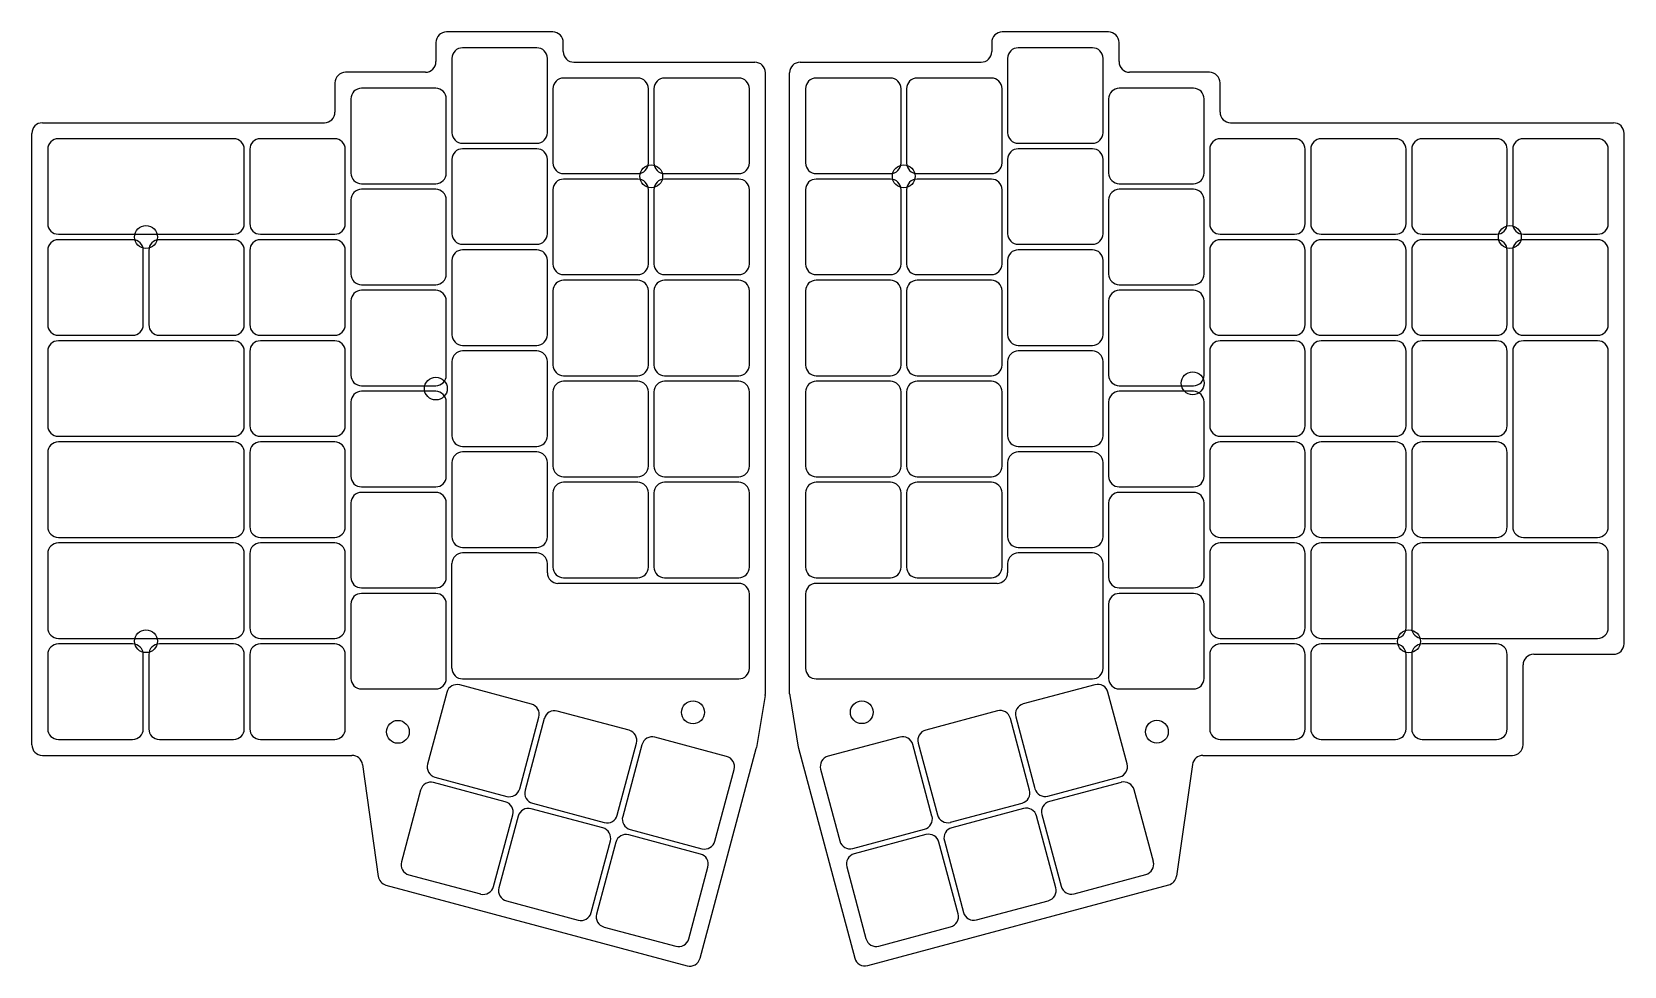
# Model space of a CAD drawing. Header units: millimetres. Extents: x 70 to 370, y -231 to -55.
import ezdxf

# ---------------------------------------------------------------- set-up
doc = ezdxf.new("R2010")
doc.units = ezdxf.units.MM

msp = doc.modelspace()

# ---------------------------------------------------------------- linework, layer by layer
at = {"linetype": 'CONTINUOUS'}
for p, q in [((146.1, -56.66), (146.1, -60.27)), ((168.1, -54.66), (148.1, -54.66)), ((170.1, -58.37), (170.1, -56.66)), ((250.88, -56.66), (250.88, -58.37)), ((272.88, -54.66), (252.88, -54.66)), ((274.88, -60.27), (274.88, -56.66)), ((149.1, -59.66), (149.1, -73.66)), ((165.1, -57.66), (151.1, -57.66)), ((167.1, -73.66), (167.1, -59.66)), ((253.88, -59.66), (253.88, -73.66)), ((269.88, -57.66), (255.88, -57.66)), ((271.88, -73.66), (271.88, -59.66)), ((144.1, -62.27), (129.05, -62.27)), ((172.1, -60.37), (206.2, -60.37)), ((208.2, -179.45), (208.2, -62.37)), ((212.78, -179.46), (212.78, -62.37)), ((214.78, -60.37), (248.88, -60.37)), ((291.93, -62.27), (276.88, -62.27)), ((127.05, -64.28), (127.05, -69.8)), ((146.05, -65.28), (132.05, -65.28)), ((168.15, -65.37), (168.15, -79.37)), ((184.15, -63.37), (170.15, -63.37)), ((186.15, -79.37), (186.15, -65.37)), ((187.2, -65.37), (187.2, -79.37)), ((203.2, -63.37), (189.2, -63.37)), ((205.2, -79.37), (205.2, -65.37)), ((215.78, -65.37), (215.78, -79.37)), ((231.78, -63.37), (217.78, -63.37)), ((233.78, -79.37), (233.78, -65.37)), ((234.82, -65.37), (234.82, -79.37)), ((250.82, -63.37), (236.82, -63.37)), ((252.82, -79.37), (252.82, -65.37)), ((288.93, -65.28), (274.93, -65.28)), ((293.93, -69.8), (293.93, -64.28)), ((130.05, -67.28), (130.05, -81.28)), ((148.05, -81.28), (148.05, -67.28)), ((272.93, -67.28), (272.93, -81.28)), ((290.93, -81.28), (290.93, -67.28)), ((71.9, -71.8), (125.05, -71.8)), ((295.93, -71.8), (368.12, -71.8)), ((69.9, -189.05), (69.9, -73.8)), ((107.95, -74.8), (74.9, -74.8)), ((127, -74.8), (113, -74.8)), ((307.98, -74.8), (293.98, -74.8)), ((327.02, -74.8), (313.02, -74.8)), ((346.07, -74.8), (332.07, -74.8)), ((365.12, -74.8), (351.12, -74.8)), ((370.12, -170), (370.12, -73.8)), ((72.9, -76.8), (72.9, -90.8)), ((109.95, -90.8), (109.95, -76.8)), ((111, -76.8), (111, -90.8)), ((129, -90.8), (129, -76.8)), ((151.1, -75.66), (165.1, -75.66)), ((165.1, -76.7), (151.1, -76.7)), ((255.88, -75.66), (269.88, -75.66)), ((269.88, -76.7), (255.88, -76.7)), ((291.98, -76.8), (291.98, -90.8)), ((309.98, -90.8), (309.98, -76.8)), ((311.02, -76.8), (311.02, -90.8)), ((329.02, -90.8), (329.02, -76.8)), ((330.07, -76.8), (330.07, -90.8)), ((348.07, -90.8), (348.07, -76.8)), ((349.12, -76.8), (349.12, -90.8)), ((367.12, -90.8), (367.12, -76.8)), ((149.1, -78.7), (149.1, -92.7)), ((167.1, -92.7), (167.1, -78.7)), ((253.88, -78.7), (253.88, -92.7)), ((271.88, -92.7), (271.88, -78.7)), ((132.05, -83.28), (146.05, -83.28)), ((170.15, -81.37), (184.15, -81.37)), ((184.15, -82.42), (170.15, -82.42)), ((189.2, -81.37), (203.2, -81.37)), ((203.2, -82.42), (189.2, -82.42)), ((217.78, -81.37), (231.78, -81.37)), ((231.78, -82.42), (217.78, -82.42)), ((236.82, -81.37), (250.82, -81.37)), ((250.82, -82.42), (236.82, -82.42)), ((274.93, -83.28), (288.93, -83.28)), ((130.05, -86.33), (130.05, -100.33)), ((146.05, -84.33), (132.05, -84.33)), ((148.05, -100.33), (148.05, -86.33)), ((168.15, -84.42), (168.15, -98.42)), ((186.15, -98.42), (186.15, -84.42)), ((187.2, -84.42), (187.2, -98.42)), ((205.2, -98.42), (205.2, -84.42)), ((215.78, -84.42), (215.78, -98.42)), ((233.78, -98.42), (233.78, -84.42)), ((234.82, -84.42), (234.82, -98.42)), ((252.82, -98.42), (252.82, -84.42)), ((272.93, -86.33), (272.93, -100.33)), ((288.93, -84.33), (274.93, -84.33)), ((290.93, -100.33), (290.93, -86.33)), ((74.9, -92.8), (107.95, -92.8)), ((113, -92.8), (127, -92.8)), ((293.98, -92.8), (307.98, -92.8)), ((313.02, -92.8), (327.02, -92.8)), ((332.07, -92.8), (346.07, -92.8)), ((351.12, -92.8), (365.12, -92.8)), ((72.9, -95.85), (72.9, -109.85)), ((88.9, -93.85), (74.9, -93.85)), ((90.9, -109.85), (90.9, -95.85)), ((91.95, -95.85), (91.95, -109.85)), ((107.95, -93.85), (93.95, -93.85)), ((109.95, -109.85), (109.95, -95.85)), ((111, -95.85), (111, -109.85)), ((127, -93.85), (113, -93.85)), ((129, -109.85), (129, -95.85)), ((151.1, -94.7), (165.1, -94.7)), ((165.1, -95.75), (151.1, -95.75)), ((255.88, -94.7), (269.88, -94.7)), ((269.88, -95.75), (255.88, -95.75)), ((291.98, -95.85), (291.98, -109.85)), ((307.98, -93.85), (293.98, -93.85)), ((309.98, -109.85), (309.98, -95.85)), ((311.02, -95.85), (311.02, -109.85)), ((327.02, -93.85), (313.02, -93.85)), ((329.02, -109.85), (329.02, -95.85)), ((330.07, -95.85), (330.07, -109.85)), ((346.07, -93.85), (332.07, -93.85)), ((348.07, -109.85), (348.07, -95.85)), ((349.12, -95.85), (349.12, -109.85)), ((365.12, -93.85), (351.12, -93.85)), ((367.12, -109.85), (367.12, -95.85)), ((149.1, -97.75), (149.1, -111.75)), ((167.1, -111.75), (167.1, -97.75)), ((253.88, -97.75), (253.88, -111.75)), ((271.88, -111.75), (271.88, -97.75)), ((170.15, -100.42), (184.15, -100.42)), ((184.15, -101.47), (170.15, -101.47)), ((189.2, -100.42), (203.2, -100.42)), ((203.2, -101.47), (189.2, -101.47)), ((217.78, -100.42), (231.78, -100.42)), ((231.78, -101.47), (217.78, -101.47)), ((236.82, -100.42), (250.82, -100.42)), ((250.82, -101.47), (236.82, -101.47)), ((132.05, -102.33), (146.05, -102.33)), ((146.05, -103.38), (132.05, -103.38)), ((168.15, -103.47), (168.15, -117.47)), ((186.15, -117.47), (186.15, -103.47)), ((187.2, -103.47), (187.2, -117.47)), ((205.2, -117.47), (205.2, -103.47)), ((215.78, -103.47), (215.78, -117.47)), ((233.78, -117.47), (233.78, -103.47)), ((234.82, -103.47), (234.82, -117.47)), ((252.82, -117.47), (252.82, -103.47)), ((274.93, -102.33), (288.93, -102.33)), ((288.93, -103.38), (274.93, -103.38)), ((130.05, -105.38), (130.05, -119.38)), ((148.05, -119.38), (148.05, -105.38)), ((272.93, -105.38), (272.93, -119.38)), ((290.93, -119.38), (290.93, -105.38)), ((74.9, -111.85), (88.9, -111.85)), ((107.95, -112.9), (74.9, -112.9)), ((93.95, -111.85), (107.95, -111.85)), ((113, -111.85), (127, -111.85)), ((127, -112.9), (113, -112.9)), ((151.1, -113.75), (165.1, -113.75)), ((255.88, -113.75), (269.88, -113.75)), ((293.98, -111.85), (307.98, -111.85)), ((307.98, -112.9), (293.98, -112.9)), ((313.02, -111.85), (327.02, -111.85)), ((327.02, -112.9), (313.02, -112.9)), ((332.07, -111.85), (346.07, -111.85)), ((346.07, -112.9), (332.07, -112.9)), ((351.12, -111.85), (365.12, -111.85)), ((365.12, -112.9), (351.12, -112.9)), ((72.9, -114.9), (72.9, -128.9)), ((109.95, -128.9), (109.95, -114.9)), ((111, -114.9), (111, -128.9)), ((129, -128.9), (129, -114.9)), ((149.1, -116.81), (149.1, -130.81)), ((165.1, -114.81), (151.1, -114.81)), ((167.1, -130.81), (167.1, -116.81)), ((253.88, -116.81), (253.88, -130.81)), ((269.88, -114.81), (255.88, -114.81)), ((271.88, -130.81), (271.88, -116.81)), ((291.98, -114.9), (291.98, -128.9)), ((309.98, -128.9), (309.98, -114.9)), ((311.02, -114.9), (311.02, -128.9)), ((329.02, -128.9), (329.02, -114.9)), ((330.07, -114.9), (330.07, -128.9)), ((348.07, -128.9), (348.07, -114.9)), ((349.12, -114.9), (349.12, -147.95)), ((367.12, -147.95), (367.12, -114.9)), ((170.15, -119.47), (184.15, -119.47)), ((189.2, -119.47), (203.2, -119.47)), ((217.78, -119.47), (231.78, -119.47)), ((236.82, -119.47), (250.82, -119.47)), ((132.05, -121.38), (146.05, -121.38)), ((146.05, -122.42), (132.05, -122.42)), ((168.15, -122.52), (168.15, -136.52)), ((184.15, -120.52), (170.15, -120.52)), ((186.15, -136.52), (186.15, -122.52)), ((187.2, -122.52), (187.2, -136.52)), ((203.2, -120.52), (189.2, -120.52)), ((205.2, -136.52), (205.2, -122.52)), ((215.78, -122.52), (215.78, -136.52)), ((231.78, -120.52), (217.78, -120.52)), ((233.78, -136.52), (233.78, -122.52)), ((234.82, -122.52), (234.82, -136.52)), ((250.82, -120.52), (236.82, -120.52)), ((252.82, -136.52), (252.82, -122.52)), ((274.93, -121.38), (288.93, -121.38)), ((288.93, -122.42), (274.93, -122.42)), ((130.05, -124.42), (130.05, -138.43)), ((148.05, -138.43), (148.05, -124.42)), ((272.93, -124.42), (272.93, -138.43)), ((290.93, -138.43), (290.93, -124.42)), ((74.9, -130.9), (107.95, -130.9)), ((107.95, -131.95), (74.9, -131.95)), ((113, -130.9), (127, -130.9)), ((127, -131.95), (113, -131.95)), ((293.98, -130.9), (307.98, -130.9)), ((307.98, -131.95), (293.98, -131.95)), ((313.02, -130.9), (327.02, -130.9)), ((327.02, -131.95), (313.02, -131.95)), ((332.07, -130.9), (346.07, -130.9)), ((346.07, -131.95), (332.07, -131.95)), ((72.9, -133.95), (72.9, -147.95)), ((109.95, -147.95), (109.95, -133.95)), ((111, -133.95), (111, -147.95)), ((129, -147.95), (129, -133.95)), ((151.1, -132.81), (165.1, -132.81)), ((165.1, -133.85), (151.1, -133.85)), ((255.88, -132.81), (269.88, -132.81)), ((269.88, -133.85), (255.88, -133.85)), ((291.98, -133.95), (291.98, -147.95)), ((309.98, -147.95), (309.98, -133.95)), ((311.02, -133.95), (311.02, -147.95)), ((329.02, -147.95), (329.02, -133.95)), ((330.07, -133.95), (330.07, -147.95)), ((348.07, -147.95), (348.07, -133.95)), ((149.1, -135.85), (149.1, -149.85)), ((167.1, -149.85), (167.1, -135.85)), ((253.88, -135.85), (253.88, -149.85)), ((271.88, -149.85), (271.88, -135.85)), ((132.05, -140.43), (146.05, -140.43)), ((170.15, -138.52), (184.15, -138.52)), ((184.15, -139.57), (170.15, -139.57)), ((189.2, -138.52), (203.2, -138.52)), ((203.2, -139.57), (189.2, -139.57)), ((217.78, -138.52), (231.78, -138.52)), ((231.78, -139.57), (217.78, -139.57)), ((236.82, -138.52), (250.82, -138.52)), ((250.82, -139.57), (236.82, -139.57)), ((274.93, -140.43), (288.93, -140.43)), ((130.05, -143.47), (130.05, -157.47)), ((146.05, -141.47), (132.05, -141.47)), ((148.05, -157.47), (148.05, -143.47)), ((168.15, -141.57), (168.15, -155.57)), ((186.15, -155.57), (186.15, -141.57)), ((187.2, -141.57), (187.2, -155.57)), ((205.2, -155.57), (205.2, -141.57)), ((215.78, -141.57), (215.78, -155.57)), ((233.78, -155.57), (233.78, -141.57)), ((234.82, -141.57), (234.82, -155.57)), ((252.82, -155.57), (252.82, -141.57)), ((272.93, -143.47), (272.93, -157.47)), ((288.93, -141.47), (274.93, -141.47)), ((290.93, -157.47), (290.93, -143.47)), ((74.9, -149.95), (107.95, -149.95)), ((113, -149.95), (127, -149.95)), ((293.98, -149.95), (307.98, -149.95)), ((313.02, -149.95), (327.02, -149.95)), ((332.07, -149.95), (346.07, -149.95)), ((351.12, -149.95), (365.12, -149.95)), ((72.9, -153), (72.9, -167)), ((107.95, -151), (74.9, -151)), ((109.95, -167), (109.95, -153)), ((111, -153), (111, -167)), ((127, -151), (113, -151)), ((129, -167), (129, -153)), ((151.1, -151.85), (165.1, -151.85)), ((165.1, -152.88), (151.1, -152.88)), ((255.88, -151.85), (269.88, -151.85)), ((269.88, -152.88), (255.88, -152.88)), ((291.98, -153), (291.98, -167)), ((307.98, -151), (293.98, -151)), ((309.98, -167), (309.98, -153)), ((311.02, -153), (311.02, -167)), ((327.02, -151), (313.02, -151)), ((329.02, -167), (329.02, -153)), ((330.07, -153), (330.07, -167)), ((365.12, -151), (332.07, -151)), ((367.12, -167), (367.12, -153)), ((149.1, -174.62), (149.1, -154.88)), ((167.1, -156.62), (167.1, -154.88)), ((253.88, -154.88), (253.88, -156.62)), ((271.88, -174.62), (271.88, -154.88)), ((203.2, -158.62), (169.1, -158.62)), ((170.15, -157.57), (184.15, -157.57)), ((189.2, -157.57), (203.2, -157.57)), ((217.78, -157.57), (231.78, -157.57)), ((251.88, -158.62), (217.78, -158.62)), ((236.82, -157.57), (250.82, -157.57)), ((132.05, -159.47), (146.05, -159.47)), ((146.05, -160.53), (132.05, -160.53)), ((205.2, -174.62), (205.2, -160.62)), ((215.78, -160.62), (215.78, -174.62)), ((274.93, -159.47), (288.93, -159.47)), ((288.93, -160.53), (274.93, -160.53)), ((130.05, -162.53), (130.05, -176.53)), ((148.05, -176.53), (148.05, -162.53)), ((272.93, -162.53), (272.93, -176.53)), ((290.93, -176.53), (290.93, -162.53)), ((74.9, -169), (107.95, -169)), ((88.9, -170.05), (74.9, -170.05)), ((107.95, -170.05), (93.95, -170.05)), ((113, -169), (127, -169)), ((127, -170.05), (113, -170.05)), ((293.98, -169), (307.98, -169)), ((307.98, -170.05), (293.98, -170.05)), ((313.02, -169), (327.02, -169)), ((327.02, -170.05), (313.02, -170.05)), ((332.07, -169), (365.12, -169)), ((346.07, -170.05), (332.07, -170.05)), ((72.9, -172.05), (72.9, -186.05)), ((90.9, -186.05), (90.9, -172.05)), ((91.95, -172.05), (91.95, -186.05)), ((109.95, -186.05), (109.95, -172.05)), ((111, -172.05), (111, -186.05)), ((129, -186.05), (129, -172.05)), ((291.98, -172.05), (291.98, -186.05)), ((309.98, -186.05), (309.98, -172.05)), ((311.02, -172.05), (311.02, -186.05)), ((329.02, -186.05), (329.02, -172.05)), ((330.07, -172.05), (330.07, -186.05)), ((348.07, -186.05), (348.07, -172.05)), ((351.07, -189.05), (351.07, -174)), ((353.07, -172), (368.12, -172)), ((151.1, -176.62), (203.2, -176.62)), ((217.78, -176.62), (269.88, -176.62)), ((132.05, -178.53), (146.05, -178.53)), ((148.12, -179.18), (144.5, -192.7)), ((164.1, -181.39), (150.57, -177.77)), ((208.17, -179.79), (206.52, -189.55)), ((212.8, -179.78), (214.41, -189.51)), ((270.35, -177.73), (256.83, -181.35)), ((276.43, -192.67), (272.8, -179.14)), ((274.93, -178.53), (288.93, -178.53)), ((182.5, -186.32), (168.97, -182.7)), ((251.95, -182.66), (238.43, -186.28)), ((161.89, -197.36), (165.51, -183.84)), ((166.52, -184.11), (162.9, -197.63)), ((258.03, -197.6), (254.4, -184.07)), ((255.42, -183.8), (259.04, -197.32)), ((74.9, -188.05), (88.9, -188.05)), ((93.95, -188.05), (107.95, -188.05)), ((113, -188.05), (127, -188.05)), ((180.29, -202.29), (183.91, -188.77)), ((184.93, -189.04), (181.3, -202.56)), ((200.9, -191.25), (187.38, -187.63)), ((233.55, -187.59), (220.03, -191.21)), ((239.62, -202.53), (236, -189)), ((237.02, -188.73), (240.64, -202.25)), ((293.98, -188.05), (307.98, -188.05)), ((313.02, -188.05), (327.02, -188.05)), ((332.07, -188.05), (346.07, -188.05)), ((71.9, -191.05), (130.26, -191.05)), ((195.88, -229.3), (206.48, -189.74)), ((214.45, -189.7), (225.05, -229.26)), ((290.71, -191.05), (349.07, -191.05)), ((132.24, -192.77), (135.19, -213.85)), ((198.69, -207.22), (202.31, -193.7)), ((218.61, -193.66), (222.24, -207.18)), ((261.49, -198.74), (275.01, -195.11)), ((288.73, -192.77), (285.73, -213.81)), ((143.19, -197.58), (139.57, -211.1)), ((159.17, -199.79), (145.64, -196.17)), ((145.91, -195.15), (159.44, -198.78)), ((275.28, -196.13), (261.76, -199.75)), ((281.36, -211.07), (277.73, -197.54)), ((177.57, -204.72), (164.04, -201.1)), ((164.32, -200.08), (177.84, -203.71)), ((243.09, -203.67), (256.61, -200.05)), ((256.88, -201.06), (243.36, -204.68)), ((156.96, -215.76), (160.58, -202.24)), ((161.59, -202.51), (157.97, -216.04)), ((262.96, -216), (259.33, -202.47)), ((260.35, -202.2), (263.97, -215.72)), ((195.97, -209.65), (182.44, -206.03)), ((182.72, -205.01), (196.24, -208.64)), ((224.69, -208.6), (238.21, -204.98)), ((238.48, -205.99), (224.96, -209.61)), ((241.95, -207.13), (245.57, -220.66)), ((175.36, -220.69), (178.98, -207.17)), ((180, -207.44), (176.37, -220.97)), ((244.56, -220.93), (240.93, -207.4)), ((193.76, -225.62), (197.38, -212.1)), ((223.54, -212.06), (227.17, -225.59)), ((136.66, -215.5), (193.43, -230.71)), ((140.98, -213.55), (154.51, -217.18)), ((227.5, -230.67), (284.27, -215.46)), ((266.42, -217.14), (279.94, -213.52)), ((159.39, -218.48), (172.91, -222.11)), ((248.02, -222.07), (261.54, -218.45)), ((177.79, -223.42), (191.31, -227.04)), ((229.62, -227), (243.14, -223.38))]:
    msp.add_line(p, q, dxfattribs=at)
for centre in [(186.68, -81.89), (234.3, -81.89), (91.42, -93.33), (348.57, -93.33), (146.07, -121.9), (288.77, -120.9), (91.42, -169.53), (329.55, -169.55), (194.56, -182.94), (226.39, -182.92), (138.92, -186.61), (282.03, -186.59)]:
    msp.add_circle(centre, 2.15, dxfattribs=at)
for centre, start, end in [((148.1, -56.66), 90, 180), ((168.1, -56.66), 0, 90), ((252.88, -56.66), 90, 180), ((272.88, -56.66), 0, 90), ((151.1, -59.66), 90, 180), ((165.1, -59.66), 0, 90), ((172.1, -58.37), 180, 270), ((248.88, -58.37), 270, 0), ((255.88, -59.66), 90, 180), ((269.88, -59.66), 0, 90), ((129.05, -64.28), 90, 180), ((144.1, -60.27), 270, 0), ((206.2, -62.37), 0, 90), ((214.78, -62.37), 90, 180), ((276.88, -60.27), 180, 270), ((291.93, -64.28), 0, 90), ((132.05, -67.28), 90, 180), ((146.05, -67.28), 0, 90), ((170.15, -65.37), 90, 180), ((184.15, -65.37), 0, 90), ((189.2, -65.37), 90, 180), ((203.2, -65.37), 0, 90), ((217.78, -65.37), 90, 180), ((231.78, -65.37), 0, 90), ((236.82, -65.37), 90, 180), ((250.82, -65.37), 0, 90), ((274.93, -67.28), 90, 180), ((288.93, -67.28), 0, 90), ((71.9, -73.8), 90, 180), ((125.05, -69.8), 270, 0), ((295.93, -69.8), 180, 270), ((368.12, -73.8), 0, 90), ((74.9, -76.8), 90, 180), ((107.95, -76.8), 0, 90), ((113, -76.8), 90, 180), ((127, -76.8), 0, 90), ((151.1, -73.66), 180, 270), ((165.1, -73.66), 270, 0), ((255.88, -73.66), 180, 270), ((269.88, -73.66), 270, 0), ((293.98, -76.8), 90, 180), ((307.98, -76.8), 0, 90), ((313.02, -76.8), 90, 180), ((327.02, -76.8), 0, 90), ((332.07, -76.8), 90, 180), ((346.07, -76.8), 0, 90), ((351.12, -76.8), 90, 180), ((365.12, -76.8), 0, 90), ((151.1, -78.7), 90, 180), ((165.1, -78.7), 0, 90), ((255.88, -78.7), 90, 180), ((269.88, -78.7), 0, 90), ((170.15, -79.37), 180, 270), ((184.15, -79.37), 270, 0), ((189.2, -79.37), 180, 270), ((203.2, -79.37), 270, 0), ((217.78, -79.37), 180, 270), ((231.78, -79.37), 270, 0), ((236.82, -79.37), 180, 270), ((250.82, -79.37), 270, 0), ((132.05, -81.28), 180, 270), ((146.05, -81.28), 270, 0), ((170.15, -84.42), 90, 180), ((184.15, -84.42), 0, 90), ((189.2, -84.42), 90, 180), ((203.2, -84.42), 0, 90), ((217.78, -84.42), 90, 180), ((231.78, -84.42), 0, 90), ((236.82, -84.42), 90, 180), ((250.82, -84.42), 0, 90), ((274.93, -81.28), 180, 270), ((288.93, -81.28), 270, 0), ((132.05, -86.33), 90, 180), ((146.05, -86.33), 0, 90), ((274.93, -86.33), 90, 180), ((288.93, -86.33), 0, 90), ((74.9, -90.8), 180, 270), ((107.95, -90.8), 270, 0), ((113, -90.8), 180, 270), ((127, -90.8), 270, 0), ((151.1, -92.7), 180, 270), ((165.1, -92.7), 270, 0), ((255.88, -92.7), 180, 270), ((269.88, -92.7), 270, 0), ((293.98, -90.8), 180, 270), ((307.98, -90.8), 270, 0), ((313.02, -90.8), 180, 270), ((327.02, -90.8), 270, 0), ((332.07, -90.8), 180, 270), ((346.07, -90.8), 270, 0), ((351.12, -90.8), 180, 270), ((365.12, -90.8), 270, 0), ((74.9, -95.85), 90, 180), ((88.9, -95.85), 0, 90), ((93.95, -95.85), 90, 180), ((107.95, -95.85), 0, 90), ((113, -95.85), 90, 180), ((127, -95.85), 0, 90), ((151.1, -97.75), 90, 180), ((165.1, -97.75), 0, 90), ((255.88, -97.75), 90, 180), ((269.88, -97.75), 0, 90), ((293.98, -95.85), 90, 180), ((307.98, -95.85), 0, 90), ((313.02, -95.85), 90, 180), ((327.02, -95.85), 0, 90), ((332.07, -95.85), 90, 180), ((346.07, -95.85), 0, 90), ((351.12, -95.85), 90, 180), ((365.12, -95.85), 0, 90), ((170.15, -98.42), 180, 270), ((184.15, -98.42), 270, 0), ((189.2, -98.42), 180, 270), ((203.2, -98.42), 270, 0), ((217.78, -98.42), 180, 270), ((231.78, -98.42), 270, 0), ((236.82, -98.42), 180, 270), ((250.82, -98.42), 270, 0), ((132.05, -100.33), 180, 270), ((146.05, -100.33), 270, 0), ((170.15, -103.47), 90, 180), ((184.15, -103.47), 0, 90), ((189.2, -103.47), 90, 180), ((203.2, -103.47), 0, 90), ((217.78, -103.47), 90, 180), ((231.78, -103.47), 0, 90), ((236.82, -103.47), 90, 180), ((250.82, -103.47), 0, 90), ((274.93, -100.33), 180, 270), ((288.93, -100.33), 270, 0), ((132.05, -105.38), 90, 180), ((146.05, -105.38), 0, 90), ((274.93, -105.38), 90, 180), ((288.93, -105.38), 0, 90), ((74.9, -109.85), 180, 270), ((88.9, -109.85), 270, 0), ((93.95, -109.85), 180, 270), ((107.95, -109.85), 270, 0), ((113, -109.85), 180, 270), ((127, -109.85), 270, 0), ((293.98, -109.85), 180, 270), ((307.98, -109.85), 270, 0), ((313.02, -109.85), 180, 270), ((327.02, -109.85), 270, 0), ((332.07, -109.85), 180, 270), ((346.07, -109.85), 270, 0), ((351.12, -109.85), 180, 270), ((365.12, -109.85), 270, 0), ((74.9, -114.9), 90, 180), ((107.95, -114.9), 0, 90), ((113, -114.9), 90, 180), ((127, -114.9), 0, 90), ((151.1, -111.75), 180, 270), ((165.1, -111.75), 270, 0), ((255.88, -111.75), 180, 270), ((269.88, -111.75), 270, 0), ((293.98, -114.9), 90, 180), ((307.98, -114.9), 0, 90), ((313.02, -114.9), 90, 180), ((327.02, -114.9), 0, 90), ((332.07, -114.9), 90, 180), ((346.07, -114.9), 0, 90), ((351.12, -114.9), 90, 180), ((365.12, -114.9), 0, 90), ((151.1, -116.81), 90, 180), ((165.1, -116.81), 0, 90), ((255.88, -116.81), 90, 180), ((269.88, -116.81), 0, 90), ((132.05, -119.38), 180, 270), ((146.05, -119.38), 270, 0), ((170.15, -117.47), 180, 270), ((184.15, -117.47), 270, 0), ((189.2, -117.47), 180, 270), ((203.2, -117.47), 270, 0), ((217.78, -117.47), 180, 270), ((231.78, -117.47), 270, 0), ((236.82, -117.47), 180, 270), ((250.82, -117.47), 270, 0), ((274.93, -119.38), 180, 270), ((288.93, -119.38), 270, 0), ((132.05, -124.42), 90, 180), ((146.05, -124.42), 0, 90), ((170.15, -122.52), 90, 180), ((184.15, -122.52), 0, 90), ((189.2, -122.52), 90, 180), ((203.2, -122.52), 0, 90), ((217.78, -122.52), 90, 180), ((231.78, -122.52), 0, 90), ((236.82, -122.52), 90, 180), ((250.82, -122.52), 0, 90), ((274.93, -124.42), 90, 180), ((288.93, -124.42), 0, 90), ((74.9, -128.9), 180, 270), ((107.95, -128.9), 270, 0), ((113, -128.9), 180, 270), ((127, -128.9), 270, 0), ((293.98, -128.9), 180, 270), ((307.98, -128.9), 270, 0), ((313.02, -128.9), 180, 270), ((327.02, -128.9), 270, 0), ((332.07, -128.9), 180, 270), ((346.07, -128.9), 270, 0), ((74.9, -133.95), 90, 180), ((107.95, -133.95), 0, 90), ((113, -133.95), 90, 180), ((127, -133.95), 0, 90), ((151.1, -130.81), 180, 270), ((165.1, -130.81), 270, 0), ((255.88, -130.81), 180, 270), ((269.88, -130.81), 270, 0), ((293.98, -133.95), 90, 180), ((307.98, -133.95), 0, 90), ((313.02, -133.95), 90, 180), ((327.02, -133.95), 0, 90), ((332.07, -133.95), 90, 180), ((346.07, -133.95), 0, 90), ((151.1, -135.85), 90, 180), ((165.1, -135.85), 0, 90), ((255.88, -135.85), 90, 180), ((269.88, -135.85), 0, 90), ((170.15, -136.52), 180, 270), ((184.15, -136.52), 270, 0), ((189.2, -136.52), 180, 270), ((203.2, -136.52), 270, 0), ((217.78, -136.52), 180, 270), ((231.78, -136.52), 270, 0), ((236.82, -136.52), 180, 270), ((250.82, -136.52), 270, 0), ((132.05, -138.43), 180, 270), ((146.05, -138.43), 270, 0), ((170.15, -141.57), 90, 180), ((184.15, -141.57), 0, 90), ((189.2, -141.57), 90, 180), ((203.2, -141.57), 0, 90), ((217.78, -141.57), 90, 180), ((231.78, -141.57), 0, 90), ((236.82, -141.57), 90, 180), ((250.82, -141.57), 0, 90), ((274.93, -138.43), 180, 270), ((288.93, -138.43), 270, 0), ((132.05, -143.47), 90, 180), ((146.05, -143.47), 0, 90), ((274.93, -143.47), 90, 180), ((288.93, -143.47), 0, 90), ((74.9, -147.95), 180, 270), ((107.95, -147.95), 270, 0), ((113, -147.95), 180, 270), ((127, -147.95), 270, 0), ((151.1, -149.85), 180, 270), ((165.1, -149.85), 270, 0), ((255.88, -149.85), 180, 270), ((269.88, -149.85), 270, 0), ((293.98, -147.95), 180, 270), ((307.98, -147.95), 270, 0), ((313.02, -147.95), 180, 270), ((327.02, -147.95), 270, 0), ((332.07, -147.95), 180, 270), ((346.07, -147.95), 270, 0), ((351.12, -147.95), 180, 270), ((365.12, -147.95), 270, 0), ((74.9, -153), 90, 180), ((107.95, -153), 0, 90), ((113, -153), 90, 180), ((127, -153), 0, 90), ((151.1, -154.88), 90, 180), ((165.1, -154.88), 0, 90), ((255.88, -154.88), 90, 180), ((269.88, -154.88), 0, 90), ((293.98, -153), 90, 180), ((307.98, -153), 0, 90), ((313.02, -153), 90, 180), ((327.02, -153), 0, 90), ((332.07, -153), 90, 180), ((365.12, -153), 0, 90), ((170.15, -155.57), 180, 270), ((184.15, -155.57), 270, 0), ((189.2, -155.57), 180, 270), ((203.2, -155.57), 270, 0), ((217.78, -155.57), 180, 270), ((231.78, -155.57), 270, 0), ((236.82, -155.57), 180, 270), ((250.82, -155.57), 270, 0), ((132.05, -157.47), 180, 270), ((146.05, -157.47), 270, 0), ((169.1, -156.62), 180, 270), ((203.2, -160.62), 0, 90), ((217.78, -160.62), 90, 180), ((251.88, -156.62), 270, 0), ((274.93, -157.47), 180, 270), ((288.93, -157.47), 270, 0), ((132.05, -162.53), 90, 180), ((146.05, -162.53), 0, 90), ((274.93, -162.53), 90, 180), ((288.93, -162.53), 0, 90), ((74.9, -167), 180, 270), ((107.95, -167), 270, 0), ((113, -167), 180, 270), ((127, -167), 270, 0), ((293.98, -167), 180, 270), ((307.98, -167), 270, 0), ((313.02, -167), 180, 270), ((327.02, -167), 270, 0), ((332.07, -167), 180, 270), ((365.12, -167), 270, 0), ((74.9, -172.05), 90, 180), ((88.9, -172.05), 0, 90), ((93.95, -172.05), 90, 180), ((107.95, -172.05), 0, 90), ((113, -172.05), 90, 180), ((127, -172.05), 0, 90), ((293.98, -172.05), 90, 180), ((307.98, -172.05), 0, 90), ((313.02, -172.05), 90, 180), ((327.02, -172.05), 0, 90), ((332.07, -172.05), 90, 180), ((346.07, -172.05), 0, 90), ((368.12, -170), 270, 0), ((353.07, -174), 90, 180), ((132.05, -176.53), 180, 270), ((146.05, -176.53), 270, 0), ((151.1, -174.62), 180, 270), ((203.2, -174.62), 270, 0), ((217.78, -174.62), 180, 270), ((269.88, -174.62), 270, 0), ((274.93, -176.53), 180, 270), ((288.93, -176.53), 270, 0), ((150.06, -179.7), 75, 165), ((206.2, -179.45), 350.4012, 0), ((214.78, -179.46), 180, 189.366), ((270.87, -179.66), 15, 105), ((163.58, -183.32), 345, 75), ((168.46, -184.63), 75, 165), ((252.47, -184.59), 15, 105), ((257.35, -183.28), 105, 195), ((74.9, -186.05), 180, 270), ((88.9, -186.05), 270, 0), ((93.95, -186.05), 180, 270), ((107.95, -186.05), 270, 0), ((113, -186.05), 180, 270), ((127, -186.05), 270, 0), ((293.98, -186.05), 180, 270), ((307.98, -186.05), 270, 0), ((313.02, -186.05), 180, 270), ((327.02, -186.05), 270, 0), ((332.07, -186.05), 180, 270), ((346.07, -186.05), 270, 0), ((71.9, -189.05), 180, 270), ((181.98, -188.25), 345, 75), ((186.86, -189.56), 75, 165), ((234.07, -189.52), 15, 105), ((238.95, -188.21), 105, 195), ((349.07, -189.05), 270, 0), ((130.26, -193.05), 7.9765, 90), ((200.38, -193.18), 345, 75), ((204.55, -189.22), 345, 350.4012), ((216.38, -189.19), 189.366, 195), ((220.55, -193.14), 105, 195), ((290.71, -193.05), 90, 171.8983), ((146.43, -193.22), 165, 255), ((274.49, -193.18), 285, 15), ((145.13, -198.1), 75, 165), ((159.96, -196.84), 255, 345), ((164.83, -198.15), 165, 255), ((256.09, -198.11), 285, 15), ((260.97, -196.81), 195, 285), ((275.8, -198.06), 15, 105), ((158.65, -201.72), 345, 75), ((163.53, -203.03), 75, 165), ((257.4, -202.99), 15, 105), ((262.28, -201.68), 105, 195), ((178.36, -201.78), 255, 345), ((183.23, -203.08), 165, 255), ((237.69, -203.04), 285, 15), ((242.57, -201.74), 195, 285), ((177.05, -206.65), 345, 75), ((181.93, -207.96), 75, 165), ((239, -207.92), 15, 105), ((243.88, -206.61), 105, 195), ((195.45, -211.58), 345, 75), ((196.76, -206.71), 255, 345), ((224.17, -206.67), 195, 285), ((225.48, -211.55), 105, 195), ((141.5, -211.62), 165, 255), ((279.42, -211.58), 285, 15), ((137.17, -213.57), 187.9765, 255), ((155.02, -215.25), 255, 345), ((159.9, -216.55), 165, 255), ((261.02, -216.51), 285, 15), ((265.9, -215.21), 195, 285), ((283.75, -213.53), 285, 351.8983), ((173.43, -220.18), 255, 345), ((178.3, -221.48), 165, 255), ((242.62, -221.44), 285, 15), ((247.5, -220.14), 195, 285), ((191.83, -225.11), 255, 345), ((229.1, -225.07), 195, 285), ((193.95, -228.78), 255, 345), ((226.98, -228.74), 195, 285)]:
    msp.add_arc(centre, 2, start, end, dxfattribs=at)

doc.saveas('drawing.dxf')
